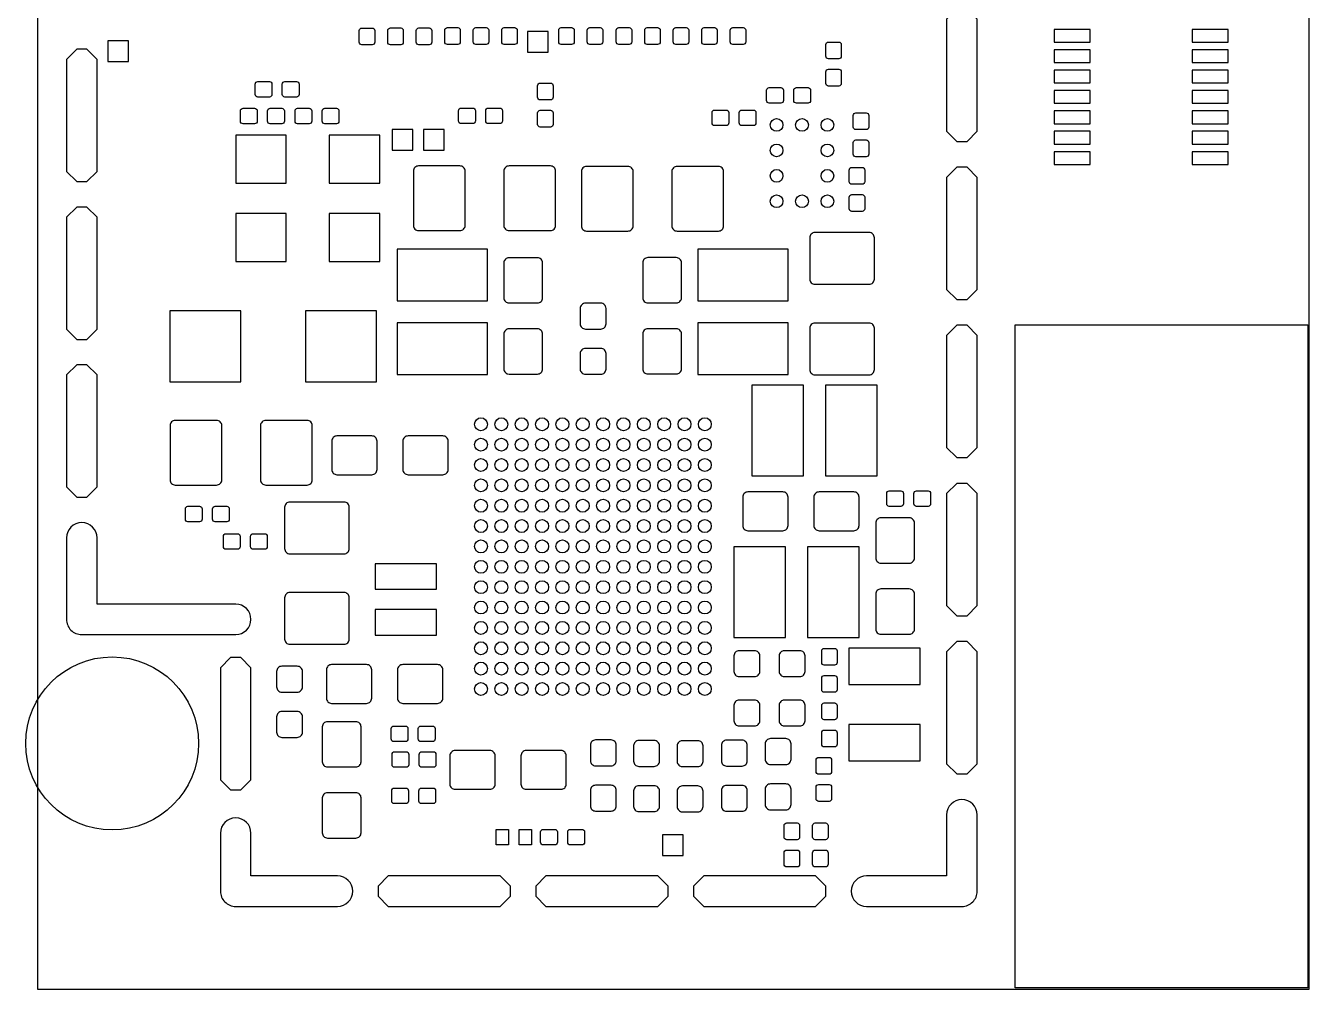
# Model space of a CAD drawing. Header units: inches. Extents: x -1.7 to 23.5, y -4.8 to 30.7.
# Drawn here: x -1.7 to 23.53, y -4.83 to 14.1 of the extents above; entities that cross this region are included whole.
import ezdxf

# ---------------------------------------------------------------- set-up
doc = ezdxf.new("R2010")
doc.units = ezdxf.units.IN
doc.header["$MEASUREMENT"] = 0
for name, color, linetype in [('BG_DIMENSION', 7, 'CONTINUOUS'), ('BG_OUTLINE', 7, 'CONTINUOUS'), ('PIN_BOTTOM', 7, 'CONTINUOUS')]:
    doc.layers.add(name, color=color, linetype=linetype)

msp = doc.modelspace()

# ---------------------------------------------------------------- linework, layer by layer
at = {"layer": 'BG_DIMENSION'}
msp.add_lwpolyline([(17.75, -4.8), (17.75, 8.225), (23.5, 8.225), (23.5, -4.8)], close=True, dxfattribs=at)
at = {"layer": 'BG_OUTLINE'}
msp.add_lwpolyline([(-1.47, 30.67), (-1.47, -4.83), (23.5318, -4.83), (23.53, 30.67)], close=True, dxfattribs=at)
at = {"layer": 'PIN_BOTTOM'}
for points in [[(16.603, 14.4268), (16.403, 14.2268), (16.403, 12.0268), (16.603, 11.8268), (16.803, 11.8268), (17.003, 12.0268), (17.003, 14.2268), (16.803, 14.4268)], [(8.1668, 13.5768), (8.5732, 13.5768), (8.5732, 13.9832), (8.1668, 13.9832)], [(18.516, 13.775), (19.226, 13.775), (19.226, 14.025), (18.516, 14.025)], [(21.226, 13.775), (21.936, 13.775), (21.936, 14.025), (21.226, 14.025)], [(-0.697, 13.638), (-0.897, 13.438), (-0.897, 11.238), (-0.697, 11.038), (-0.497, 11.038), (-0.297, 11.238), (-0.297, 13.438), (-0.497, 13.638)], [(-0.0832, 13.3968), (0.3232, 13.3968), (0.3232, 13.8032), (-0.0832, 13.8032)], [(18.516, 13.375), (19.226, 13.375), (19.226, 13.625), (18.516, 13.625)], [(21.226, 13.375), (21.936, 13.375), (21.936, 13.625), (21.226, 13.625)], [(18.516, 12.975), (19.226, 12.975), (19.226, 13.225), (18.516, 13.225)], [(21.226, 12.975), (21.936, 12.975), (21.936, 13.225), (21.226, 13.225)], [(18.516, 12.575), (19.226, 12.575), (19.226, 12.825), (18.516, 12.825)], [(21.226, 12.575), (21.936, 12.575), (21.936, 12.825), (21.226, 12.825)], [(18.516, 12.175), (19.226, 12.175), (19.226, 12.425), (18.516, 12.425)], [(21.226, 12.175), (21.936, 12.175), (21.936, 12.425), (21.226, 12.425)], [(2.428, 11.0079), (3.4186, 11.0079), (3.4186, 11.9477), (2.428, 11.9477)], [(4.2685, 11.0079), (5.2591, 11.0079), (5.2591, 11.9477), (4.2685, 11.9477)], [(5.5048, 11.6558), (5.9112, 11.6558), (5.9112, 12.0622), (5.5048, 12.0622)], [(6.1228, 11.6528), (6.5292, 11.6528), (6.5292, 12.0592), (6.1228, 12.0592)], [(18.516, 11.775), (19.226, 11.775), (19.226, 12.025), (18.516, 12.025)], [(21.226, 11.775), (21.936, 11.775), (21.936, 12.025), (21.226, 12.025)], [(18.516, 11.375), (19.226, 11.375), (19.226, 11.625), (18.516, 11.625)], [(21.226, 11.375), (21.936, 11.375), (21.936, 11.625), (21.226, 11.625)], [(16.603, 11.3204), (16.403, 11.1204), (16.403, 8.9204), (16.603, 8.7204), (16.803, 8.7204), (17.003, 8.9204), (17.003, 11.1204), (16.803, 11.3204)], [(-0.697, 10.538), (-0.897, 10.338), (-0.897, 8.138), (-0.697, 7.938), (-0.497, 7.938), (-0.297, 8.138), (-0.297, 10.338), (-0.497, 10.538)], [(2.428, 9.4687), (3.4186, 9.4687), (3.4186, 10.4085), (2.428, 10.4085)], [(4.2685, 9.4687), (5.2591, 9.4687), (5.2591, 10.4085), (4.2685, 10.4085)], [(7.379, 8.6959), (7.379, 9.7119), (5.601, 9.7119), (5.601, 8.6959)], [(13.289, 8.6959), (13.289, 9.7119), (11.511, 9.7119), (11.511, 8.6959)], [(1.1305, 7.1045), (2.5275, 7.1045), (2.5275, 8.5015), (1.1305, 8.5015)], [(3.7975, 7.1045), (5.1945, 7.1045), (5.1945, 8.5015), (3.7975, 8.5015)], [(7.379, 7.2481), (7.379, 8.2641), (5.601, 8.2641), (5.601, 7.2481)], [(13.289, 7.2481), (13.289, 8.2641), (11.511, 8.2641), (11.511, 7.2481)], [(16.603, 8.214), (16.403, 8.014), (16.403, 5.814), (16.603, 5.614), (16.803, 5.614), (17.003, 5.814), (17.003, 8.014), (16.803, 8.214)], [(-0.697, 7.438), (-0.897, 7.238), (-0.897, 5.038), (-0.697, 4.838), (-0.497, 4.838), (-0.297, 5.038), (-0.297, 7.238), (-0.497, 7.438)], [(12.5721, 5.26), (13.5881, 5.26), (13.5881, 7.038), (12.5721, 7.038)], [(14.0199, 5.26), (15.0359, 5.26), (15.0359, 7.038), (14.0199, 7.038)], [(16.603, 5.1076), (16.403, 4.9076), (16.403, 2.7076), (16.603, 2.5076), (16.803, 2.5076), (17.003, 2.7076), (17.003, 4.9076), (16.803, 5.1076)], [(12.2181, 2.081), (13.2341, 2.081), (13.2341, 3.859), (12.2181, 3.859)], [(13.6659, 2.081), (14.6819, 2.081), (14.6819, 3.859), (13.6659, 3.859)], [(5.1724, 3.03), (6.3724, 3.03), (6.3724, 3.53), (5.1724, 3.53)], [(5.1724, 2.13), (6.3724, 2.13), (6.3724, 2.63), (5.1724, 2.63)], [(15.8805, 1.1577), (15.8805, 1.8689), (14.4835, 1.8689), (14.4835, 1.1577)], [(16.603, 2.0012), (16.403, 1.8012), (16.403, -0.3988), (16.603, -0.5988), (16.803, -0.5988), (17.003, -0.3988), (17.003, 1.8012), (16.803, 2.0012)], [(2.328, 1.688), (2.128, 1.488), (2.128, -0.712), (2.328, -0.912), (2.528, -0.912), (2.728, -0.712), (2.728, 1.488), (2.528, 1.688)], [(15.8805, -0.3409), (15.8805, 0.3703), (14.4835, 0.3703), (14.4835, -0.3409)], [(7.79, -1.69), (7.79, -1.99), (7.55, -1.99), (7.55, -1.69)], [(8.24, -1.69), (8.24, -1.99), (8, -1.99), (8, -1.69)], [(11.2232, -2.2032), (11.2232, -1.7968), (10.8168, -1.7968), (10.8168, -2.2032)], [(5.228, -3.002), (5.428, -3.202), (7.628, -3.202), (7.828, -3.002), (7.828, -2.802), (7.628, -2.602), (5.428, -2.602), (5.228, -2.802)], [(8.327, -3.003), (8.527, -3.203), (10.727, -3.203), (10.927, -3.003), (10.927, -2.803), (10.727, -2.603), (8.527, -2.603), (8.327, -2.803)], [(11.427, -3.002), (11.627, -3.202), (13.827, -3.202), (14.027, -3.002), (14.027, -2.802), (13.827, -2.602), (11.627, -2.602), (11.427, -2.802)]]:
    msp.add_lwpolyline(points, close=True, dxfattribs=at)
for points in [[(4.8576, 13.7743), (4.8576, 14.0029, -0.414214), (4.9084, 14.0537), (5.1116, 14.0537, -0.414214), (5.1624, 14.0029), (5.1624, 13.7743, -0.414214), (5.1116, 13.7235), (4.9084, 13.7235, -0.414214)], [(5.4176, 13.7757), (5.4176, 14.0043, -0.414214), (5.4684, 14.0551), (5.6716, 14.0551, -0.414214), (5.7224, 14.0043), (5.7224, 13.7757, -0.414214), (5.6716, 13.7249), (5.4684, 13.7249, -0.414214)], [(5.9776, 13.7757), (5.9776, 14.0043, -0.414214), (6.0284, 14.0551), (6.2316, 14.0551, -0.414214), (6.2824, 14.0043), (6.2824, 13.7757, -0.414214), (6.2316, 13.7249), (6.0284, 13.7249, -0.414214)], [(6.5376, 13.7823), (6.5376, 14.0109, -0.414214), (6.5884, 14.0617), (6.7916, 14.0617, -0.414214), (6.8424, 14.0109), (6.8424, 13.7823, -0.414214), (6.7916, 13.7315), (6.5884, 13.7315, -0.414214)], [(7.0976, 13.7823), (7.0976, 14.0109, -0.414214), (7.1484, 14.0617), (7.3516, 14.0617, -0.414214), (7.4024, 14.0109), (7.4024, 13.7823, -0.414214), (7.3516, 13.7315), (7.1484, 13.7315, -0.414214)], [(7.6576, 13.7823), (7.6576, 14.0109, -0.414214), (7.7084, 14.0617), (7.9116, 14.0617, -0.414214), (7.9624, 14.0109), (7.9624, 13.7823, -0.414214), (7.9116, 13.7315), (7.7084, 13.7315, -0.414214)], [(8.7776, 13.7823), (8.7776, 14.0109, -0.414214), (8.8284, 14.0617), (9.0316, 14.0617, -0.414214), (9.0824, 14.0109), (9.0824, 13.7823, -0.414214), (9.0316, 13.7315), (8.8284, 13.7315, -0.414214)], [(9.3376, 13.7823), (9.3376, 14.0109, -0.414214), (9.3884, 14.0617), (9.5916, 14.0617, -0.414214), (9.6424, 14.0109), (9.6424, 13.7823, -0.414214), (9.5916, 13.7315), (9.3884, 13.7315, -0.414214)], [(9.9076, 13.7823), (9.9076, 14.0109, -0.414214), (9.9584, 14.0617), (10.1616, 14.0617, -0.414214), (10.2124, 14.0109), (10.2124, 13.7823, -0.414214), (10.1616, 13.7315), (9.9584, 13.7315, -0.414214)], [(10.4676, 13.7823), (10.4676, 14.0109, -0.414214), (10.5184, 14.0617), (10.7216, 14.0617, -0.414214), (10.7724, 14.0109), (10.7724, 13.7823, -0.414214), (10.7216, 13.7315), (10.5184, 13.7315, -0.414214)], [(11.0276, 13.7823), (11.0276, 14.0109, -0.414214), (11.0784, 14.0617), (11.2816, 14.0617, -0.414214), (11.3324, 14.0109), (11.3324, 13.7823, -0.414214), (11.2816, 13.7315), (11.0784, 13.7315, -0.414214)], [(11.5876, 13.7823), (11.5876, 14.0109, -0.414214), (11.6384, 14.0617), (11.8416, 14.0617, -0.414214), (11.8924, 14.0109), (11.8924, 13.7823, -0.414214), (11.8416, 13.7315), (11.6384, 13.7315, -0.414214)], [(12.1476, 13.7823), (12.1476, 14.0109, -0.414214), (12.1984, 14.0617), (12.4016, 14.0617, -0.414214), (12.4524, 14.0109), (12.4524, 13.7823, -0.414214), (12.4016, 13.7315), (12.1984, 13.7315, -0.414214)], [(14.0276, 13.4991), (14.0276, 13.7277, -0.414214), (14.0784, 13.7785), (14.2816, 13.7785, -0.414214), (14.3324, 13.7277), (14.3324, 13.4991, -0.414214), (14.2816, 13.4483), (14.0784, 13.4483, -0.414214)], [(14.0276, 12.9657), (14.0276, 13.1943, -0.414214), (14.0784, 13.2451), (14.2816, 13.2451, -0.414214), (14.3324, 13.1943), (14.3324, 12.9657, -0.414214), (14.2816, 12.9149), (14.0784, 12.9149, -0.414214)], [(2.8623, 13.0024), (3.0909, 13.0024, -0.414214), (3.1417, 12.9516), (3.1417, 12.7484, -0.414214), (3.0909, 12.6976), (2.8623, 12.6976, -0.414214), (2.8115, 12.7484), (2.8115, 12.9516, -0.414214)], [(3.3957, 13.0024), (3.6243, 13.0024, -0.414214), (3.6751, 12.9516), (3.6751, 12.7484, -0.414214), (3.6243, 12.6976), (3.3957, 12.6976, -0.414214), (3.3449, 12.7484), (3.3449, 12.9516, -0.414214)], [(8.3626, 12.6927), (8.3626, 12.9213, -0.414214), (8.4134, 12.9721), (8.6166, 12.9721, -0.414214), (8.6674, 12.9213), (8.6674, 12.6927, -0.414214), (8.6166, 12.6419), (8.4134, 12.6419, -0.414214)], [(13.1443, 12.5776), (12.9157, 12.5776, -0.414214), (12.8649, 12.6284), (12.8649, 12.8316, -0.414214), (12.9157, 12.8824), (13.1443, 12.8824, -0.414214), (13.1951, 12.8316), (13.1951, 12.6284, -0.414214)], [(13.6777, 12.5776), (13.4491, 12.5776, -0.414214), (13.3983, 12.6284), (13.3983, 12.8316, -0.414214), (13.4491, 12.8824), (13.6777, 12.8824, -0.414214), (13.7285, 12.8316), (13.7285, 12.6284, -0.414214)], [(2.5723, 12.4779), (2.8009, 12.4779, -0.414214), (2.8517, 12.4271), (2.8517, 12.2239, -0.414214), (2.8009, 12.1731), (2.5723, 12.1731, -0.414214), (2.5215, 12.2239), (2.5215, 12.4271, -0.414214)], [(3.1057, 12.4779), (3.3343, 12.4779, -0.414214), (3.3851, 12.4271), (3.3851, 12.2239, -0.414214), (3.3343, 12.1731), (3.1057, 12.1731, -0.414214), (3.0549, 12.2239), (3.0549, 12.4271, -0.414214)], [(3.8743, 12.1731), (3.6457, 12.1731, -0.414214), (3.5949, 12.2239), (3.5949, 12.4271, -0.414214), (3.6457, 12.4779), (3.8743, 12.4779, -0.414214), (3.9251, 12.4271), (3.9251, 12.2239, -0.414214)], [(4.4077, 12.1731), (4.1791, 12.1731, -0.414214), (4.1283, 12.2239), (4.1283, 12.4271, -0.414214), (4.1791, 12.4779), (4.4077, 12.4779, -0.414214), (4.4585, 12.4271), (4.4585, 12.2239, -0.414214)], [(6.8593, 12.4814), (7.0879, 12.4814, -0.414214), (7.1387, 12.4306), (7.1387, 12.2274, -0.414214), (7.0879, 12.1766), (6.8593, 12.1766, -0.414214), (6.8085, 12.2274), (6.8085, 12.4306, -0.414214)], [(7.3927, 12.4814), (7.6213, 12.4814, -0.414214), (7.6721, 12.4306), (7.6721, 12.2274, -0.414214), (7.6213, 12.1766), (7.3927, 12.1766, -0.414214), (7.3419, 12.2274), (7.3419, 12.4306, -0.414214)], [(8.3626, 12.1593), (8.3626, 12.3879, -0.414214), (8.4134, 12.4387), (8.6166, 12.4387, -0.414214), (8.6674, 12.3879), (8.6674, 12.1593, -0.414214), (8.6166, 12.1085), (8.4134, 12.1085, -0.414214)], [(11.8423, 12.4424), (12.0709, 12.4424, -0.414214), (12.1217, 12.3916), (12.1217, 12.1884, -0.414214), (12.0709, 12.1376), (11.8423, 12.1376, -0.414214), (11.7915, 12.1884), (11.7915, 12.3916, -0.414214)], [(12.3757, 12.4424), (12.6043, 12.4424, -0.414214), (12.6551, 12.3916), (12.6551, 12.1884, -0.414214), (12.6043, 12.1376), (12.3757, 12.1376, -0.414214), (12.3249, 12.1884), (12.3249, 12.3916, -0.414214)], [(14.8724, 12.3377), (14.8724, 12.1091, -0.414214), (14.8216, 12.0583), (14.6184, 12.0583, -0.414214), (14.5676, 12.1091), (14.5676, 12.3377, -0.414214), (14.6184, 12.3885), (14.8216, 12.3885, -0.414214)], [(14.8724, 11.8043), (14.8724, 11.5757, -0.414214), (14.8216, 11.5249), (14.6184, 11.5249, -0.414214), (14.5676, 11.5757), (14.5676, 11.8043, -0.414214), (14.6184, 11.8551), (14.8216, 11.8551, -0.414214)], [(6.938, 11.2434, 0.414214), (6.8364, 11.345), (6.0236, 11.345, 0.414214), (5.922, 11.2434), (5.922, 10.1766, 0.414214), (6.0236, 10.075), (6.8364, 10.075, 0.414214), (6.938, 10.1766)], [(8.716, 11.2434, 0.414214), (8.6144, 11.345), (7.8016, 11.345, 0.414214), (7.7, 11.2434), (7.7, 10.1766, 0.414214), (7.8016, 10.075), (8.6144, 10.075, 0.414214), (8.716, 10.1766)], [(9.224, 10.1666, 0.414214), (9.3256, 10.065), (10.1384, 10.065, 0.414214), (10.24, 10.1666), (10.24, 11.2334, 0.414214), (10.1384, 11.335), (9.3256, 11.335, 0.414214), (9.224, 11.2334)], [(11.002, 10.1666, 0.414214), (11.1036, 10.065), (11.9164, 10.065, 0.414214), (12.018, 10.1666), (12.018, 11.2334, 0.414214), (11.9164, 11.335), (11.1036, 11.335, 0.414214), (11.002, 11.2334)], [(14.7924, 11.2643), (14.7924, 11.0357, -0.414214), (14.7416, 10.9849), (14.5384, 10.9849, -0.414214), (14.4876, 11.0357), (14.4876, 11.2643, -0.414214), (14.5384, 11.3151), (14.7416, 11.3151, -0.414214)], [(14.7924, 10.7309), (14.7924, 10.5023, -0.414214), (14.7416, 10.4515), (14.5384, 10.4515, -0.414214), (14.4876, 10.5023), (14.4876, 10.7309, -0.414214), (14.5384, 10.7817), (14.7416, 10.7817, -0.414214)], [(13.8136, 10.036, 0.414214), (13.712, 9.9344), (13.712, 9.1216, 0.414214), (13.8136, 9.02), (14.8804, 9.02, 0.414214), (14.982, 9.1216), (14.982, 9.9344, 0.414214), (14.8804, 10.036)], [(7.8006, 9.5415, 0.414214), (7.699, 9.4399), (7.699, 8.7541, 0.414214), (7.8006, 8.6525), (8.3594, 8.6525, 0.414214), (8.461, 8.7541), (8.461, 9.4399, 0.414214), (8.3594, 9.5415)], [(10.5306, 9.5435, 0.414214), (10.429, 9.4419), (10.429, 8.7561, 0.414214), (10.5306, 8.6545), (11.0894, 8.6545, 0.414214), (11.191, 8.7561), (11.191, 9.4419, 0.414214), (11.0894, 9.5435)], [(9.3016, 8.649, 0.414214), (9.2, 8.5474), (9.2, 8.2426, 0.414214), (9.3016, 8.141), (9.6064, 8.141, 0.414214), (9.708, 8.2426), (9.708, 8.5474, 0.414214), (9.6064, 8.649)], [(7.8006, 8.1445, 0.414214), (7.699, 8.0429), (7.699, 7.3571, 0.414214), (7.8006, 7.2555), (8.3594, 7.2555, 0.414214), (8.461, 7.3571), (8.461, 8.0429, 0.414214), (8.3594, 8.1445)], [(10.5306, 8.1465, 0.414214), (10.429, 8.0449), (10.429, 7.3591, 0.414214), (10.5306, 7.2575), (11.0894, 7.2575, 0.414214), (11.191, 7.3591), (11.191, 8.0449, 0.414214), (11.0894, 8.1465)], [(13.8136, 8.258, 0.414214), (13.712, 8.1564), (13.712, 7.3436, 0.414214), (13.8136, 7.242), (14.8804, 7.242, 0.414214), (14.982, 7.3436), (14.982, 8.1564, 0.414214), (14.8804, 8.258)], [(9.3016, 7.76, 0.414214), (9.2, 7.6584), (9.2, 7.3536, 0.414214), (9.3016, 7.252), (9.6064, 7.252, 0.414214), (9.708, 7.3536), (9.708, 7.6584, 0.414214), (9.6064, 7.76)], [(2.155, 6.2444, 0.414214), (2.0534, 6.346), (1.2406, 6.346, 0.414214), (1.139, 6.2444), (1.139, 5.1776, 0.414214), (1.2406, 5.076), (2.0534, 5.076, 0.414214), (2.155, 5.1776)], [(3.933, 6.2444, 0.414214), (3.8314, 6.346), (3.0186, 6.346, 0.414214), (2.917, 6.2444), (2.917, 5.1776, 0.414214), (3.0186, 5.076), (3.8314, 5.076, 0.414214), (3.933, 5.1776)], [(4.3175, 5.3806, 0.414214), (4.4191, 5.279), (5.1049, 5.279, 0.414214), (5.2065, 5.3806), (5.2065, 5.9394, 0.414214), (5.1049, 6.041), (4.4191, 6.041, 0.414214), (4.3175, 5.9394)], [(5.7145, 5.3806, 0.414214), (5.8161, 5.279), (6.5019, 5.279, 0.414214), (6.6035, 5.3806), (6.6035, 5.9394, 0.414214), (6.5019, 6.041), (5.8161, 6.041, 0.414214), (5.7145, 5.9394)], [(13.2845, 4.8394, 0.414214), (13.1829, 4.941), (12.4971, 4.941, 0.414214), (12.3955, 4.8394), (12.3955, 4.2806, 0.414214), (12.4971, 4.179), (13.1829, 4.179, 0.414214), (13.2845, 4.2806)], [(14.6815, 4.8394, 0.414214), (14.5799, 4.941), (13.8941, 4.941, 0.414214), (13.7925, 4.8394), (13.7925, 4.2806, 0.414214), (13.8941, 4.179), (14.5799, 4.179, 0.414214), (14.6815, 4.2806)], [(15.5043, 4.6576), (15.2757, 4.6576, -0.414214), (15.2249, 4.7084), (15.2249, 4.9116, -0.414214), (15.2757, 4.9624), (15.5043, 4.9624, -0.414214), (15.5551, 4.9116), (15.5551, 4.7084, -0.414214)], [(16.0377, 4.6576), (15.8091, 4.6576, -0.414214), (15.7583, 4.7084), (15.7583, 4.9116, -0.414214), (15.8091, 4.9624), (16.0377, 4.9624, -0.414214), (16.0885, 4.9116), (16.0885, 4.7084, -0.414214)], [(1.7183, 4.3546), (1.4897, 4.3546, -0.414214), (1.4389, 4.4054), (1.4389, 4.6086, -0.414214), (1.4897, 4.6594), (1.7183, 4.6594, -0.414214), (1.7691, 4.6086), (1.7691, 4.4054, -0.414214)], [(2.2517, 4.3546), (2.0231, 4.3546, -0.414214), (1.9723, 4.4054), (1.9723, 4.6086, -0.414214), (2.0231, 4.6594), (2.2517, 4.6594, -0.414214), (2.3025, 4.6086), (2.3025, 4.4054, -0.414214)], [(4.5584, 3.726, 0.414214), (4.66, 3.8276), (4.66, 4.6404, 0.414214), (4.5584, 4.742), (3.4916, 4.742, 0.414214), (3.39, 4.6404), (3.39, 3.8276, 0.414214), (3.4916, 3.726)], [(2.428, 2.138, 1), (2.428, 2.738), (-0.297, 2.738), (-0.297, 4.038, 1), (-0.897, 4.038), (-0.897, 2.438, 0.414214), (-0.597, 2.138)], [(15.6694, 3.5425, 0.414214), (15.771, 3.6441), (15.771, 4.3299, 0.414214), (15.6694, 4.4315), (15.1106, 4.4315, 0.414214), (15.009, 4.3299), (15.009, 3.6441, 0.414214), (15.1106, 3.5425)], [(2.2363, 4.1194), (2.4649, 4.1194, -0.414214), (2.5157, 4.0686), (2.5157, 3.8654, -0.414214), (2.4649, 3.8146), (2.2363, 3.8146, -0.414214), (2.1855, 3.8654), (2.1855, 4.0686, -0.414214)], [(2.7697, 4.1194), (2.9983, 4.1194, -0.414214), (3.0491, 4.0686), (3.0491, 3.8654, -0.414214), (2.9983, 3.8146), (2.7697, 3.8146, -0.414214), (2.7189, 3.8654), (2.7189, 4.0686, -0.414214)], [(15.6694, 2.1455, 0.414214), (15.771, 2.2471), (15.771, 2.9329, 0.414214), (15.6694, 3.0345), (15.1106, 3.0345, 0.414214), (15.009, 2.9329), (15.009, 2.2471, 0.414214), (15.1106, 2.1455)], [(4.5584, 1.948, 0.414214), (4.66, 2.0496), (4.66, 2.8624, 0.414214), (4.5584, 2.964), (3.4916, 2.964, 0.414214), (3.39, 2.8624), (3.39, 2.0496, 0.414214), (3.4916, 1.948)], [(12.73, 1.7204, 0.414214), (12.6284, 1.822), (12.3236, 1.822, 0.414214), (12.222, 1.7204), (12.222, 1.4156, 0.414214), (12.3236, 1.314), (12.6284, 1.314, 0.414214), (12.73, 1.4156)], [(13.619, 1.7204, 0.414214), (13.5174, 1.822), (13.2126, 1.822, 0.414214), (13.111, 1.7204), (13.111, 1.4156, 0.414214), (13.2126, 1.314), (13.5174, 1.314, 0.414214), (13.619, 1.4156)], [(14.2514, 1.8173), (14.2514, 1.5887, -0.414214), (14.2006, 1.5379), (13.9974, 1.5379, -0.414214), (13.9466, 1.5887), (13.9466, 1.8173, -0.414214), (13.9974, 1.8681), (14.2006, 1.8681, -0.414214)], [(3.6394, 1.008, 0.414214), (3.741, 1.1096), (3.741, 1.4144, 0.414214), (3.6394, 1.516), (3.3346, 1.516, 0.414214), (3.233, 1.4144), (3.233, 1.1096, 0.414214), (3.3346, 1.008)], [(4.2125, 0.8886, 0.414214), (4.3141, 0.787), (4.9999, 0.787, 0.414214), (5.1015, 0.8886), (5.1015, 1.4474, 0.414214), (4.9999, 1.549), (4.3141, 1.549, 0.414214), (4.2125, 1.4474)], [(5.6095, 0.8886, 0.414214), (5.7111, 0.787), (6.3969, 0.787, 0.414214), (6.4985, 0.8886), (6.4985, 1.4474, 0.414214), (6.3969, 1.549), (5.7111, 1.549, 0.414214), (5.6095, 1.4474)], [(14.2514, 1.2839), (14.2514, 1.0553, -0.414214), (14.2006, 1.0045), (13.9974, 1.0045, -0.414214), (13.9466, 1.0553), (13.9466, 1.2839, -0.414214), (13.9974, 1.3347), (14.2006, 1.3347, -0.414214)], [(12.222, 0.4456, 0.414214), (12.3236, 0.344), (12.6284, 0.344, 0.414214), (12.73, 0.4456), (12.73, 0.7504, 0.414214), (12.6284, 0.852), (12.3236, 0.852, 0.414214), (12.222, 0.7504)], [(13.111, 0.4456, 0.414214), (13.2126, 0.344), (13.5174, 0.344, 0.414214), (13.619, 0.4456), (13.619, 0.7504, 0.414214), (13.5174, 0.852), (13.2126, 0.852, 0.414214), (13.111, 0.7504)], [(13.9466, 0.5161), (13.9466, 0.7447, -0.414214), (13.9974, 0.7955), (14.2006, 0.7955, -0.414214), (14.2514, 0.7447), (14.2514, 0.5161, -0.414214), (14.2006, 0.4653), (13.9974, 0.4653, -0.414214)], [(3.6394, 0.119, 0.414214), (3.741, 0.2206), (3.741, 0.5254, 0.414214), (3.6394, 0.627), (3.3346, 0.627, 0.414214), (3.233, 0.5254), (3.233, 0.2206, 0.414214), (3.3346, 0.119)], [(4.7914, -0.4615, 0.414214), (4.893, -0.3599), (4.893, 0.3259, 0.414214), (4.7914, 0.4275), (4.2326, 0.4275, 0.414214), (4.131, 0.3259), (4.131, -0.3599, 0.414214), (4.2326, -0.4615)], [(5.5353, 0.3414), (5.7639, 0.3414, -0.414214), (5.8147, 0.2906), (5.8147, 0.0874, -0.414214), (5.7639, 0.0366), (5.5353, 0.0366, -0.414214), (5.4845, 0.0874), (5.4845, 0.2906, -0.414214)], [(6.0687, 0.3414), (6.2973, 0.3414, -0.414214), (6.3481, 0.2906), (6.3481, 0.0874, -0.414214), (6.2973, 0.0366), (6.0687, 0.0366, -0.414214), (6.0179, 0.0874), (6.0179, 0.2906, -0.414214)], [(13.9466, -0.0173), (13.9466, 0.2113, -0.414214), (13.9974, 0.2621), (14.2006, 0.2621, -0.414214), (14.2514, 0.2113), (14.2514, -0.0173, -0.414214), (14.2006, -0.0681), (13.9974, -0.0681, -0.414214)], [(9.8064, -0.44, 0.414214), (9.908, -0.3384), (9.908, -0.0336, 0.414214), (9.8064, 0.068), (9.5016, 0.068, 0.414214), (9.4, -0.0336), (9.4, -0.3384, 0.414214), (9.5016, -0.44)], [(10.6564, -0.45, 0.414214), (10.758, -0.3484), (10.758, -0.0436, 0.414214), (10.6564, 0.058), (10.3516, 0.058, 0.414214), (10.25, -0.0436), (10.25, -0.3484, 0.414214), (10.3516, -0.45)], [(11.5124, -0.454, 0.414214), (11.614, -0.3524), (11.614, -0.0476, 0.414214), (11.5124, 0.054), (11.2076, 0.054, 0.414214), (11.106, -0.0476), (11.106, -0.3524, 0.414214), (11.2076, -0.454)], [(12.3824, -0.444, 0.414214), (12.484, -0.3424), (12.484, -0.0376, 0.414214), (12.3824, 0.064), (12.0776, 0.064, 0.414214), (11.976, -0.0376), (11.976, -0.3424, 0.414214), (12.0776, -0.444)], [(13.2424, -0.414, 0.414214), (13.344, -0.3124), (13.344, -0.0076, 0.414214), (13.2424, 0.094), (12.9376, 0.094, 0.414214), (12.836, -0.0076), (12.836, -0.3124, 0.414214), (12.9376, -0.414)], [(5.5523, -0.1642), (5.7809, -0.1642, -0.414214), (5.8317, -0.215), (5.8317, -0.4182, -0.414214), (5.7809, -0.469), (5.5523, -0.469, -0.414214), (5.5015, -0.4182), (5.5015, -0.215, -0.414214)], [(6.0857, -0.1642), (6.3143, -0.1642, -0.414214), (6.3651, -0.215), (6.3651, -0.4182, -0.414214), (6.3143, -0.469), (6.0857, -0.469, -0.414214), (6.0349, -0.4182), (6.0349, -0.215, -0.414214)], [(6.6385, -0.7994, 0.414214), (6.7401, -0.901), (7.4259, -0.901, 0.414214), (7.5275, -0.7994), (7.5275, -0.2406, 0.414214), (7.4259, -0.139), (6.7401, -0.139, 0.414214), (6.6385, -0.2406)], [(8.0355, -0.7994, 0.414214), (8.1371, -0.901), (8.8229, -0.901, 0.414214), (8.9245, -0.7994), (8.9245, -0.2406, 0.414214), (8.8229, -0.139), (8.1371, -0.139, 0.414214), (8.0355, -0.2406)], [(14.1414, -0.3253), (14.1414, -0.5539, -0.414214), (14.0906, -0.6047), (13.8874, -0.6047, -0.414214), (13.8366, -0.5539), (13.8366, -0.3253, -0.414214), (13.8874, -0.2745), (14.0906, -0.2745, -0.414214)], [(4.7914, -1.8585, 0.414214), (4.893, -1.7569), (4.893, -1.0711, 0.414214), (4.7914, -0.9695), (4.2326, -0.9695, 0.414214), (4.131, -1.0711), (4.131, -1.7569, 0.414214), (4.2326, -1.8585)], [(5.7743, -1.1824), (5.5457, -1.1824, -0.414214), (5.4949, -1.1316), (5.4949, -0.9284, -0.414214), (5.5457, -0.8776), (5.7743, -0.8776, -0.414214), (5.8251, -0.9284), (5.8251, -1.1316, -0.414214)], [(6.3077, -1.1824), (6.0791, -1.1824, -0.414214), (6.0283, -1.1316), (6.0283, -0.9284, -0.414214), (6.0791, -0.8776), (6.3077, -0.8776, -0.414214), (6.3585, -0.9284), (6.3585, -1.1316, -0.414214)], [(9.8064, -1.329, 0.414214), (9.908, -1.2274), (9.908, -0.9226, 0.414214), (9.8064, -0.821), (9.5016, -0.821, 0.414214), (9.4, -0.9226), (9.4, -1.2274, 0.414214), (9.5016, -1.329)], [(10.6564, -1.339, 0.414214), (10.758, -1.2374), (10.758, -0.9326, 0.414214), (10.6564, -0.831), (10.3516, -0.831, 0.414214), (10.25, -0.9326), (10.25, -1.2374, 0.414214), (10.3516, -1.339)], [(11.5124, -1.343, 0.414214), (11.614, -1.2414), (11.614, -0.9366, 0.414214), (11.5124, -0.835), (11.2076, -0.835, 0.414214), (11.106, -0.9366), (11.106, -1.2414, 0.414214), (11.2076, -1.343)], [(12.3824, -1.333, 0.414214), (12.484, -1.2314), (12.484, -0.9266, 0.414214), (12.3824, -0.825), (12.0776, -0.825, 0.414214), (11.976, -0.9266), (11.976, -1.2314, 0.414214), (12.0776, -1.333)], [(13.2424, -1.303, 0.414214), (13.344, -1.2014), (13.344, -0.8966, 0.414214), (13.2424, -0.795), (12.9376, -0.795, 0.414214), (12.836, -0.8966), (12.836, -1.2014, 0.414214), (12.9376, -1.303)], [(14.1414, -0.8587), (14.1414, -1.0873, -0.414214), (14.0906, -1.1381), (13.8874, -1.1381, -0.414214), (13.8366, -1.0873), (13.8366, -0.8587, -0.414214), (13.8874, -0.8079), (14.0906, -0.8079, -0.414214)], [(16.703, -3.202, 0.414214), (17.003, -2.902), (17.003, -1.402, 1), (16.403, -1.402), (16.403, -2.602), (14.828, -2.602, 1), (14.828, -3.202)], [(4.428, -3.202, 1), (4.428, -2.602), (2.728, -2.602), (2.728, -1.762, 1), (2.128, -1.762), (2.128, -2.902, 0.414214), (2.428, -3.202)], [(8.4723, -1.6876), (8.7009, -1.6876, -0.414214), (8.7517, -1.7384), (8.7517, -1.9416, -0.414214), (8.7009, -1.9924), (8.4723, -1.9924, -0.414214), (8.4215, -1.9416), (8.4215, -1.7384, -0.414214)], [(9.0057, -1.6876), (9.2343, -1.6876, -0.414214), (9.2851, -1.7384), (9.2851, -1.9416, -0.414214), (9.2343, -1.9924), (9.0057, -1.9924, -0.414214), (8.9549, -1.9416), (8.9549, -1.7384, -0.414214)], [(13.5124, -1.6123), (13.5124, -1.8409, -0.414214), (13.4616, -1.8917), (13.2584, -1.8917, -0.414214), (13.2076, -1.8409), (13.2076, -1.6123, -0.414214), (13.2584, -1.5615), (13.4616, -1.5615, -0.414214)], [(14.0724, -1.6123), (14.0724, -1.8409, -0.414214), (14.0216, -1.8917), (13.8184, -1.8917, -0.414214), (13.7676, -1.8409), (13.7676, -1.6123, -0.414214), (13.8184, -1.5615), (14.0216, -1.5615, -0.414214)], [(13.5124, -2.1457), (13.5124, -2.3743, -0.414214), (13.4616, -2.4251), (13.2584, -2.4251, -0.414214), (13.2076, -2.3743), (13.2076, -2.1457, -0.414214), (13.2584, -2.0949), (13.4616, -2.0949, -0.414214)], [(14.0724, -2.1457), (14.0724, -2.3743, -0.414214), (14.0216, -2.4251), (13.8184, -2.4251, -0.414214), (13.7676, -2.3743), (13.7676, -2.1457, -0.414214), (13.8184, -2.0949), (14.0216, -2.0949, -0.414214)]]:
    msp.add_lwpolyline(points, format="xyb", close=True, dxfattribs=at)
for centre, radius in [((13.06, 12.15), 0.125), ((13.56, 12.15), 0.125), ((14.06, 12.15), 0.125), ((13.06, 11.65), 0.125), ((14.06, 11.65), 0.125), ((13.06, 11.15), 0.125), ((14.06, 11.15), 0.125), ((13.06, 10.65), 0.125), ((13.56, 10.65), 0.125), ((14.06, 10.65), 0.125), ((7.25, 6.27), 0.127), ((7.65, 6.27), 0.127), ((8.05, 6.27), 0.127), ((8.45, 6.27), 0.127), ((8.85, 6.27), 0.127), ((9.25, 6.27), 0.127), ((9.65, 6.27), 0.127), ((10.05, 6.27), 0.127), ((10.45, 6.27), 0.127), ((10.85, 6.27), 0.127), ((11.25, 6.27), 0.127), ((11.65, 6.27), 0.127), ((7.25, 5.87), 0.127), ((7.65, 5.87), 0.127), ((8.05, 5.87), 0.127), ((8.45, 5.87), 0.127), ((8.85, 5.87), 0.127), ((9.25, 5.87), 0.127), ((9.65, 5.87), 0.127), ((10.05, 5.87), 0.127), ((10.45, 5.87), 0.127), ((10.85, 5.87), 0.127), ((11.25, 5.87), 0.127), ((11.65, 5.87), 0.127), ((7.25, 5.47), 0.127), ((7.65, 5.47), 0.127), ((8.05, 5.47), 0.127), ((8.45, 5.47), 0.127), ((8.85, 5.47), 0.127), ((9.25, 5.47), 0.127), ((9.65, 5.47), 0.127), ((10.05, 5.47), 0.127), ((10.45, 5.47), 0.127), ((10.85, 5.47), 0.127), ((11.25, 5.47), 0.127), ((11.65, 5.47), 0.127), ((7.25, 5.07), 0.127), ((7.65, 5.07), 0.127), ((8.05, 5.07), 0.127), ((8.45, 5.07), 0.127), ((8.85, 5.07), 0.127), ((9.25, 5.07), 0.127), ((9.65, 5.07), 0.127), ((10.05, 5.07), 0.127), ((10.45, 5.07), 0.127), ((10.85, 5.07), 0.127), ((11.25, 5.07), 0.127), ((11.65, 5.07), 0.127), ((7.25, 4.67), 0.127), ((7.65, 4.67), 0.127), ((8.05, 4.67), 0.127), ((8.45, 4.67), 0.127), ((8.85, 4.67), 0.127), ((9.25, 4.67), 0.127), ((9.65, 4.67), 0.127), ((10.05, 4.67), 0.127), ((10.45, 4.67), 0.127), ((10.85, 4.67), 0.127), ((11.25, 4.67), 0.127), ((11.65, 4.67), 0.127), ((7.25, 4.27), 0.127), ((7.65, 4.27), 0.127), ((8.05, 4.27), 0.127), ((8.45, 4.27), 0.127), ((8.85, 4.27), 0.127), ((9.25, 4.27), 0.127), ((9.65, 4.27), 0.127), ((10.05, 4.27), 0.127), ((10.45, 4.27), 0.127), ((10.85, 4.27), 0.127), ((11.25, 4.27), 0.127), ((11.65, 4.27), 0.127), ((7.25, 3.87), 0.127), ((7.65, 3.87), 0.127), ((8.05, 3.87), 0.127), ((8.45, 3.87), 0.127), ((8.85, 3.87), 0.127), ((9.25, 3.87), 0.127), ((9.65, 3.87), 0.127), ((10.05, 3.87), 0.127), ((10.45, 3.87), 0.127), ((10.85, 3.87), 0.127), ((11.25, 3.87), 0.127), ((11.65, 3.87), 0.127), ((7.25, 3.47), 0.127), ((7.65, 3.47), 0.127), ((8.05, 3.47), 0.127), ((8.45, 3.47), 0.127), ((8.85, 3.47), 0.127), ((9.25, 3.47), 0.127), ((9.65, 3.47), 0.127), ((10.05, 3.47), 0.127), ((10.45, 3.47), 0.127), ((10.85, 3.47), 0.127), ((11.25, 3.47), 0.127), ((11.65, 3.47), 0.127), ((7.25, 3.07), 0.127), ((7.65, 3.07), 0.127), ((8.05, 3.07), 0.127), ((8.45, 3.07), 0.127), ((8.85, 3.07), 0.127), ((9.25, 3.07), 0.127), ((9.65, 3.07), 0.127), ((10.05, 3.07), 0.127), ((10.45, 3.07), 0.127), ((10.85, 3.07), 0.127), ((11.25, 3.07), 0.127), ((11.65, 3.07), 0.127), ((7.25, 2.67), 0.127), ((7.65, 2.67), 0.127), ((8.05, 2.67), 0.127), ((8.45, 2.67), 0.127), ((8.85, 2.67), 0.127), ((9.25, 2.67), 0.127), ((9.65, 2.67), 0.127), ((10.05, 2.67), 0.127), ((10.45, 2.67), 0.127), ((10.85, 2.67), 0.127), ((11.25, 2.67), 0.127), ((11.65, 2.67), 0.127), ((7.25, 2.27), 0.127), ((7.65, 2.27), 0.127), ((8.05, 2.27), 0.127), ((8.45, 2.27), 0.127), ((8.85, 2.27), 0.127), ((9.25, 2.27), 0.127), ((9.65, 2.27), 0.127), ((10.05, 2.27), 0.127), ((10.45, 2.27), 0.127), ((10.85, 2.27), 0.127), ((11.25, 2.27), 0.127), ((11.65, 2.27), 0.127), ((7.25, 1.87), 0.127), ((7.65, 1.87), 0.127), ((8.05, 1.87), 0.127), ((8.45, 1.87), 0.127), ((8.85, 1.87), 0.127), ((9.25, 1.87), 0.127), ((9.65, 1.87), 0.127), ((10.05, 1.87), 0.127), ((10.45, 1.87), 0.127), ((10.85, 1.87), 0.127), ((11.25, 1.87), 0.127), ((11.65, 1.87), 0.127), ((0, 0), 1.7), ((7.25, 1.47), 0.127), ((7.65, 1.47), 0.127), ((8.05, 1.47), 0.127), ((8.45, 1.47), 0.127), ((8.85, 1.47), 0.127), ((9.25, 1.47), 0.127), ((9.65, 1.47), 0.127), ((10.05, 1.47), 0.127), ((10.45, 1.47), 0.127), ((10.85, 1.47), 0.127), ((11.25, 1.47), 0.127), ((11.65, 1.47), 0.127), ((7.25, 1.07), 0.127), ((7.65, 1.07), 0.127), ((8.05, 1.07), 0.127), ((8.45, 1.07), 0.127), ((8.85, 1.07), 0.127), ((9.25, 1.07), 0.127), ((9.65, 1.07), 0.127), ((10.05, 1.07), 0.127), ((10.45, 1.07), 0.127), ((10.85, 1.07), 0.127), ((11.25, 1.07), 0.127), ((11.65, 1.07), 0.127)]:
    msp.add_circle(centre, radius, dxfattribs=at)

doc.saveas('drawing.dxf')
